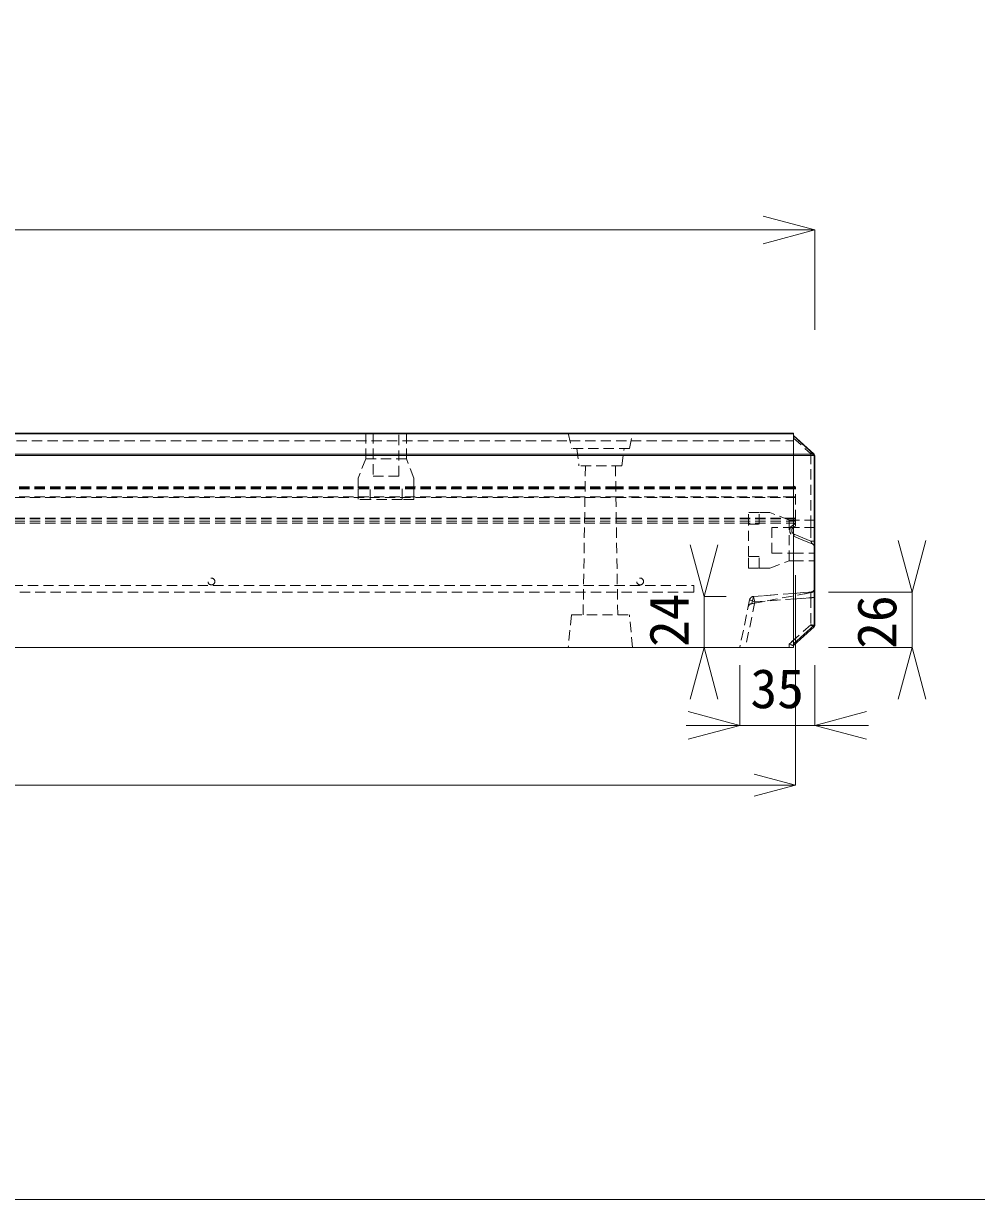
# Model space of a CAD drawing. Units: millimetres, scale not verified. Extents: x -872 to 776, y -679 to 473.
# Drawn here: x -220 to 225, y -679 to -130 of the extents above; entities that cross this region are included whole.
import ezdxf
from ezdxf.enums import TextEntityAlignment as Align

# ---------------------------------------------------------------- set-up
doc = ezdxf.new("R2010")
doc.units = ezdxf.units.MM
doc.header["$LTSCALE"] = 4
doc.linetypes.add('DASHED1', pattern=[1.8, 1.2, -0.6])
doc.layers.add('0-0', color=7, linetype='DASHED1', lineweight=9)
doc.styles.add('ＭＳ ゴシック', font='')
doc.styles.get('ＭＳ ゴシック').set_extended_font_data('MS Gothic')

msp = doc.modelspace()

# ---------------------------------------------------------------- linework, layer by layer
at = {"layer": '0-0', "linetype": 'Continuous'}
for p, q in [((149.32, -226.184), (125.172, -219.714)), ((-650.68, -226.184), (149.32, -226.184)), ((149.32, -226.184), (125.172, -232.655)), ((149.32, -226.184), (149.32, -272.78)), ((-640.68, -321.023), (139.32, -321.023)), ((139.32, -321.316), (-640.68, -321.316)), ((139.32, -321.023), (139.32, -321.316)), ((139.32, -330.73), (139.32, -321.316)), ((139.32, -322.023), (148.862, -330.61)), ((148.73, -330.757), (139.32, -322.288)), ((139.32, -331.437), (-650.679, -331.437)), ((-650.354, -330.73), (139.32, -330.73)), ((139.32, -330.73), (139.32, -331.437)), ((139.32, -330.757), (148.73, -330.757)), ((148.862, -331.354), (139.32, -331.354)), ((139.32, -421.023), (139.32, -331.437)), ((148.862, -330.61), (148.73, -330.757)), ((148.989, -330.725), (148.862, -330.61)), ((148.862, -331.354), (148.989, -331.468)), ((148.989, -410.577), (148.989, -331.468)), ((149.32, -331.468), (148.989, -331.468)), ((149.32, -331.468), (149.32, -410.577)), ((139.012, -363.99), (139.32, -363.81)), ((97.671, -397.176), (91.2, -373.028)), ((97.671, -397.176), (104.141, -373.028)), ((194.692, -395.162), (188.221, -371.013)), ((194.692, -395.162), (201.162, -371.013)), ((140.32, -485.213), (140.32, -387.331)), ((97.671, -397.176), (97.671, -421.023)), ((97.671, -397.176), (108.034, -397.176)), ((194.692, -395.162), (155.727, -395.162)), ((194.692, -395.162), (194.692, -421.023)), ((139.32, -419.279), (148.989, -410.577)), ((139.32, -419.279), (148.989, -410.577)), ((148.989, -411.321), (139.32, -420.023)), ((148.989, -411.321), (139.32, -420.023)), ((149.32, -410.577), (148.989, -410.577)), ((149.32, -410.577), (148.989, -410.577)), ((139.32, -421.023), (-640.68, -421.023)), ((97.671, -421.023), (91.2, -445.171)), ((97.671, -421.023), (104.141, -445.171)), ((97.671, -421.023), (108.034, -421.023)), ((194.692, -421.023), (155.727, -421.023)), ((194.692, -421.023), (188.221, -445.171)), ((194.692, -421.023), (201.162, -445.171)), ((114.32, -457.324), (114.32, -429.303)), ((149.32, -457.324), (149.32, -429.303)), ((114.32, -457.324), (90.172, -450.854)), ((149.32, -457.324), (173.469, -450.854)), ((114.32, -457.324), (89.32, -457.324)), ((114.32, -457.324), (90.172, -463.795)), ((114.32, -457.324), (149.32, -457.324)), ((149.32, -457.324), (174.32, -457.324)), ((149.32, -457.324), (173.469, -463.795)), ((140.32, -485.213), (121.002, -480.037)), ((-641.68, -485.213), (140.32, -485.213)), ((140.32, -485.213), (121.002, -490.389))]:
    msp.add_line(p, q, dxfattribs=at)
at = {"layer": '0-0'}
for p, q in [((-60.18, -321.023), (-60.18, -333.023)), ((-60.18, -321.023), (-60.18, -333.023)), ((-56.68, -321.023), (-56.68, -341.023)), ((-44.68, -341.023), (-44.68, -321.023)), ((-41.18, -333.023), (-41.18, -321.023)), ((-41.18, -333.023), (-41.18, -321.023)), ((34.32, -321.023), (35.82, -328.223)), ((62.82, -328.223), (64.32, -321.023)), ((139.32, -323.294), (147.486, -330.642)), ((-640.68, -324.513), (35.048, -324.513)), ((62.82, -328.223), (35.82, -328.223)), ((38.32, -328.223), (39.32, -336.223)), ((59.32, -336.223), (60.32, -328.223)), ((-60.18, -333.023), (-63.68, -341.932)), ((-60.18, -333.023), (-63.68, -341.932)), ((-60.18, -333.023), (-50.68, -333.023)), ((-41.18, -333.023), (-60.18, -333.023)), ((-41.18, -333.023), (-50.68, -333.023)), ((-37.68, -341.932), (-41.18, -333.023)), ((-37.68, -341.932), (-41.18, -333.023)), ((59.32, -336.223), (39.32, -336.223)), ((42.32, -336.223), (41.246, -405.823)), ((57.395, -405.823), (56.32, -336.223)), ((-63.68, -341.932), (-63.68, -347.023)), ((-63.68, -341.932), (-63.68, -347.023)), ((-44.68, -341.023), (-56.68, -341.023)), ((42.169, -346.023), (-641.68, -346.023)), ((42.169, -346.023), (-641.68, -346.023)), ((42.161, -346.523), (-641.68, -346.523)), ((42.161, -346.523), (-641.68, -346.523)), ((42.154, -347.023), (-641.68, -347.023)), ((42.154, -347.023), (-641.68, -347.023)), ((42.096, -350.755), (-641.68, -350.755)), ((42.096, -350.755), (-641.68, -350.755)), ((-641.68, -351.023), (42.092, -351.023)), ((-63.68, -347.023), (-63.68, -352.023)), ((-63.68, -347.023), (-63.68, -352.023)), ((-58.163, -352.023), (-58.163, -347.023)), ((-58.163, -352.023), (-58.163, -347.023)), ((-43.196, -347.023), (-43.196, -352.023)), ((-37.68, -352.023), (-37.68, -347.023)), ((-37.68, -352.023), (-37.68, -347.023)), ((-58.163, -352.023), (-63.68, -352.023)), ((-37.68, -352.023), (-43.196, -352.023)), ((-37.68, -352.023), (-43.196, -352.023)), ((-641.68, -360.715), (41.942, -360.715)), ((-641.68, -360.715), (41.942, -360.715)), ((-641.68, -360.983), (41.938, -360.983)), ((-641.68, -362.023), (41.922, -362.023)), ((118.32, -363.539), (118.32, -358.023)), ((123.32, -358.023), (118.32, -358.023)), ((118.32, -363.539), (118.32, -358.023)), ((123.32, -358.023), (118.32, -358.023)), ((123.32, -363.539), (123.32, -358.023)), ((123.32, -363.539), (123.32, -358.023)), ((128.411, -358.023), (123.32, -358.023)), ((128.411, -358.023), (123.32, -358.023)), ((137.32, -361.523), (128.411, -358.023)), ((137.32, -361.523), (128.411, -358.023)), ((137.32, -380.523), (137.32, -361.523)), ((137.32, -380.523), (137.32, -361.523)), ((-641.68, -363.023), (41.907, -363.023)), ((-641.68, -363.023), (41.907, -363.023)), ((118.32, -363.539), (123.32, -363.539)), ((118.32, -363.539), (123.32, -363.539)), ((118.32, -378.506), (118.32, -363.539)), ((139.012, -363.99), (139.32, -363.81)), ((139.32, -363.81), (140.32, -363.228)), ((139.32, -363.81), (140.32, -363.228)), ((140.32, -364.337), (139.433, -364.854)), ((139.433, -364.854), (140.32, -364.337)), ((140.32, -364.337), (139.433, -364.854)), ((147.486, -365.023), (147.486, -371.341)), ((118.32, -384.023), (118.32, -378.506)), ((123.32, -378.506), (118.32, -378.506)), ((118.32, -384.023), (118.32, -378.506)), ((123.32, -384.023), (123.32, -378.506)), ((123.32, -384.023), (123.32, -378.506)), ((118.32, -384.023), (123.32, -384.023)), ((118.32, -384.023), (123.32, -384.023)), ((128.411, -384.023), (137.32, -380.523)), ((128.411, -384.023), (137.32, -380.523)), ((92.825, -392.023), (92.825, -395.223)), ((118.903, -398.769), (114.32, -421.023)), ((118.903, -398.769), (114.32, -421.023)), ((121.361, -399.734), (116.978, -421.023)), ((118.903, -398.769), (118.904, -398.765)), ((119.081, -398.261), (119.103, -398.218)), ((119.081, -398.261), (119.081, -398.261)), ((119.129, -398.173), (119.168, -398.108)), ((121.361, -399.734), (119.306, -398.871)), ((119.799, -400.575), (126.262, -399.368)), ((139.32, -395.774), (120.714, -397.176)), ((139.32, -395.773), (120.715, -397.178)), ((130.103, -396.469), (120.715, -397.178)), ((121.361, -399.734), (120.715, -397.178)), ((121.361, -399.734), (147.425, -397.773)), ((147.47, -395.162), (139.32, -395.774)), ((139.32, -395.774), (147.336, -395.172)), ((139.32, -398.383), (147.425, -397.773)), ((144.77, -395.894), (144.419, -395.978)), ((144.77, -395.894), (147.696, -395.334)), ((147.47, -395.162), (146.534, -395.232)), ((147.47, -395.162), (147.317, -395.173)), ((147.318, -395.173), (147.47, -395.162)), ((147.47, -395.162), (147.425, -397.773)), ((35.82, -405.823), (34.32, -421.023)), ((35.82, -405.823), (62.82, -405.823)), ((64.32, -421.023), (62.82, -405.823)), ((139.32, -417.685), (137.426, -419.391)), ((137.426, -419.391), (137.426, -421.023)), ((137.426, -419.391), (137.426, -421.023))]:
    msp.add_line(p, q, dxfattribs=at)
at = {"layer": '0-0', "linetype": 'Continuous'}
msp.add_lwpolyline([(-871.901, -678.548), (776.099, -678.548), (776.099, 473.452), (-871.901, 473.452)], close=True, dxfattribs=at)
at = {"layer": '0-0'}
for points in [[(35.048, -324.513), (63.593, -324.513), (139.32, -324.513)], [(149.32, -331.468), (147.486, -330.642), (147.486, -361.523), (147.486, -365.023)], [(-37.68, -347.023), (-37.68, -342.147), (-37.68, -341.988), (-37.68, -341.932)], [(-37.68, -347.023), (-37.68, -342.078), (-37.68, -341.932)], [(-43.196, -347.023), (-43.196, -352.023), (-58.163, -352.023)], [(42.092, -351.023), (56.549, -351.023), (139.32, -351.023), (140.32, -351.023)], [(140.32, -350.755), (139.32, -350.755), (56.545, -350.755), (42.096, -350.755)], [(140.32, -350.755), (139.32, -350.755), (56.545, -350.755), (42.096, -350.755)], [(140.32, -347.023), (139.32, -347.023), (56.487, -347.023), (42.154, -347.023)], [(140.32, -347.023), (139.32, -347.023), (56.487, -347.023), (42.154, -347.023)], [(140.32, -346.523), (139.32, -346.523), (56.479, -346.523), (42.161, -346.523)], [(140.32, -346.523), (139.32, -346.523), (56.479, -346.523), (42.161, -346.523)], [(140.32, -346.023), (139.32, -346.023), (56.472, -346.023), (42.169, -346.023)], [(140.32, -346.023), (139.32, -346.023), (56.472, -346.023), (42.169, -346.023)], [(140.32, -364.337), (140.32, -361.523), (140.32, -346.023)], [(-43.196, -352.023), (-58.163, -352.023), (-63.68, -352.023)], [(41.922, -362.023), (56.719, -362.023), (139.32, -362.023), (140.32, -362.023)], [(41.938, -360.983), (56.703, -360.983), (135.946, -360.983), (139.32, -360.983), (140.32, -360.983)], [(41.942, -360.715), (56.698, -360.715), (135.264, -360.715), (139.32, -360.715), (140.32, -360.715)], [(41.942, -360.715), (56.698, -360.715), (135.264, -360.715), (139.32, -360.715), (140.32, -360.715)], [(149.32, -361.523), (139.32, -361.523), (137.32, -361.523)], [(149.32, -361.523), (139.32, -361.523), (137.32, -361.523)], [(41.907, -363.023), (56.734, -363.023), (139.32, -363.023), (140.32, -363.023)], [(41.907, -363.023), (56.734, -363.023), (139.32, -363.023), (140.32, -363.023)], [(123.32, -378.506), (118.32, -378.506), (118.32, -363.539)], [(149.32, -365.023), (139.32, -365.023), (129.32, -365.023), (129.32, -377.023)], [(148.07, -372.644), (143.82, -370.866), (139.341, -368.992)], [(139.644, -368.07), (143.82, -369.817), (147.465, -371.341)], [(129.32, -377.023), (139.32, -377.023), (149.32, -377.023)], [(123.32, -384.023), (128.196, -384.023), (128.355, -384.023), (128.411, -384.023)], [(123.32, -384.023), (128.265, -384.023), (128.411, -384.023)], [(137.32, -380.523), (139.32, -380.523), (149.32, -380.523)], [(137.32, -380.523), (139.32, -380.523), (149.32, -380.523)], [(-557.175, -392.023), (-232.175, -392.023), (92.825, -392.023)], [(92.825, -395.223), (-232.175, -395.223), (-557.175, -395.223)], [(118.941, -398.615), (118.924, -398.677), (118.903, -398.767)], [(120.714, -397.179), (120.024, -400.533), (146.291, -395.628)], [(147.425, -397.773), (147.425, -410.392), (137.426, -419.391)], [(144.77, -395.894), (147.491, -395.373), (147.696, -395.334)], [(147.425, -410.392), (147.574, -410.412), (147.831, -410.446), (148.088, -410.481), (148.346, -410.518), (148.604, -410.557), (148.862, -410.598), (149.012, -410.623), (149.019, -410.624), (149.03, -410.626), (149.042, -410.628), (149.054, -410.629), (149.065, -410.631), (149.077, -410.632), (149.083, -410.632), (149.092, -410.632), (149.108, -410.631), (149.123, -410.63), (149.139, -410.628), (149.154, -410.626), (149.17, -410.625), (149.179, -410.624), (149.189, -410.623), (149.207, -410.622), (149.224, -410.621), (149.241, -410.619), (149.258, -410.616), (149.273, -410.611), (149.282, -410.607), (149.286, -410.604), (149.292, -410.6), (149.299, -410.596), (149.305, -410.591), (149.311, -410.586), (149.317, -410.58), (149.32, -410.577)], [(147.425, -410.392), (147.521, -410.457), (147.687, -410.569), (147.854, -410.68), (148.022, -410.788), (148.191, -410.893), (148.363, -410.995), (148.464, -411.052), (148.513, -411.078), (148.598, -411.123), (148.683, -411.167), (148.768, -411.211), (148.854, -411.253), (148.94, -411.296), (148.989, -411.321)], [(139.32, -420.023), (139.315, -420.023), (139.307, -420.022), (139.298, -420.022), (139.289, -420.022), (139.28, -420.022), (139.272, -420.022), (139.267, -420.022), (139.262, -420.022), (139.253, -420.022), (139.244, -420.022), (139.236, -420.022), (139.227, -420.022), (139.218, -420.022), (139.213, -420.022), (139.203, -420.021), (139.186, -420.02), (139.169, -420.018), (139.151, -420.015), (139.134, -420.012), (139.117, -420.008), (139.107, -420.006), (138.942, -419.968), (138.663, -419.888), (138.388, -419.795), (138.116, -419.69), (137.848, -419.577), (137.581, -419.46), (137.426, -419.391)]]:
    msp.add_lwpolyline(points, dxfattribs=at)
for centre in [(-132.175, -390.213), (67.825, -390.198)]:
    msp.add_circle(centre, 1.6, dxfattribs=at)
at = {"layer": '0-0', "linetype": 'Continuous'}
for centre, start, end in [((148.32, -331.468), 360, 48.01279), ((148.32, -410.577), 311.98721, 0), ((148.32, -410.577), 311.98721, 0)]:
    msp.add_arc(centre, 1, start, end, dxfattribs=at)
at = {"layer": '0-0'}
for centre, radius, start, end in [((140.32, -345.023), 1, 180, 270), ((140.422, -366.409), 2.8, 120.22481, 246.83978), ((140.339, -366.409), 1.8, 124.46348, 235.53652), ((140.339, -366.409), 1.8, 120.22481, 124.46348), ((140.339, -366.409), 1.8, 120.22481, 124.46348), ((140.339, -366.409), 1.8, 235.53652, 247.29994), ((140.422, -366.409), 2.8, 246.83978, 247.29994), ((147.299, -374.489), 2, 359.98308, 67.29994), ((118.789, -400.804), 2, 75.03505, 86.97549), ((120.168, -402.54), 2, 94.10297, 168.36525)]:
    msp.add_arc(centre, radius, start, end, dxfattribs=at)
for centre, major_axis, ratio, start_param, end_param in [((147.403, -330.642), (-0.669, -0.743), 0.061543, 3.1415927, 4.6570565), ((147.403, -330.642), (-0.669, -0.743), 0.061538, 1.6261244, 3.1415927), ((139.516, -364.854), (-0.503, 0.864), 0.071489, 6.2831853, 7.5811272), ((139.516, -364.854), (-0.503, 0.864), 0.071489, 6.2831853, 7.5811272), ((139.516, -364.854), (-0.503, 0.864), 0.071489, 1.2979419, 1.5291713), ((139.516, -364.854), (-0.503, 0.864), 0.071489, 1.2979419, 1.5291713), ((139.727, -368.07), (-0.386, -0.923), 0.0763, 0, 1.53889), ((147.3, -371.341), (-2, 0.001), 0.000024, 3.1415927, 4.6296297), ((147.3, -371.341), (2, -0.001), 0.000024, 6.2831853, 7.7712158), ((147.3, -371.238), (-0.779, 1.407), 0.058998, 3.0670814, 4.6059714), ((147.32, -393.167), (-2, 0), 0.999997, 1.6456066, 3.1415927), ((147.32, -393.167), (-2, 0), 0.999997, 1.6456066, 3.1415927), ((147.322, -393.369), (-1.987, -0.226), 0.999997, 1.6456066, 3.0851868), ((120.861, -399.172), (1.959, -0.403), 0.999101, 3.1415927, 3.1870291), ((120.861, -399.172), (1.959, -0.403), 0.999101, 3.1105211, 3.1415927), ((120.862, -399.171), (-1.745, 0.977), 0.998806, 0.2300287, 0.3056616), ((120.861, -399.172), (1.959, -0.403), 0.999101, 2.9561865, 3.1105211), ((120.862, -399.171), (-1.745, 0.977), 0.998806, 0.0208761, 0.2300287), ((120.862, -399.171), (-1.745, 0.977), 0.998806, 0.0350893, 0.1428751), ((120.861, -399.172), (1.959, -0.403), 0.999101, 2.7818061, 2.9561865), ((120.862, -399.171), (-1.745, 0.977), 0.998806, 0.0144044, 0.0350893), ((120.862, -399.171), (-1.745, 0.977), 0.998806, 6.2816689, 6.3040614), ((120.862, -399.171), (-1.745, 0.977), 0.998806, 6.2669263, 6.2975897), ((120.862, -399.171), (-1.745, 0.977), 0.998806, 5.2955725, 6.2816689), ((120.862, -399.171), (-1.745, 0.977), 0.998806, 6.2427567, 6.2669263), ((120.862, -399.171), (-1.745, 0.977), 0.998806, 6.0125473, 6.2427567), ((120.861, -399.172), (1.959, -0.403), 0.999101, 2.3032815, 2.7818061), ((120.862, -399.171), (-1.745, 0.977), 0.998806, 5.9775237, 6.0125473), ((120.861, -399.172), (1.959, -0.403), 0.999101, 1.8472794, 2.3032815), ((147.32, -397.514), (2, 0), 0.129769, 4.7644898, 6.2831853), ((147.32, -397.514), (2, 0), 0.129769, 4.7644898, 6.2831853), ((148.317, -410.58), (-0.669, 0.743), 0.994322, 3.1415927, 3.9720961), ((148.317, -410.58), (-0.669, 0.743), 0.994322, 3.6003446, 3.9852409)]:
    msp.add_ellipse(centre, major_axis=major_axis, ratio=ratio, start_param=start_param, end_param=end_param, dxfattribs=at)
at = {"layer": '0-0', "linetype": 'Continuous'}
for centre, major_axis, ratio, start_param, end_param in [((148.193, -331.354), (0, 1), 0.668965, 4.712389, 5.3515845), ((148.193, -331.354), (0.669, 0.743), 0.556022, 5.1763723, 6.2831853), ((148.32, -331.468), (-0.669, -0.743), 0.556022, 2.0347796, 3.1415927), ((148.32, -410.577), (0.669, -0.743), 0.556022, 6.2695629, 6.2755788), ((148.32, -410.577), (0.669, -0.743), 0.556022, 6.2831853, 7.3899983), ((148.32, -410.577), (0.669, -0.743), 0.556022, 6.2831853, 7.3899983)]:
    msp.add_ellipse(centre, major_axis=major_axis, ratio=ratio, start_param=start_param, end_param=end_param, dxfattribs=at)

# ---------------------------------------------------------------- texts
at = {"layer": '0-0', "style": 'ＭＳ ゴシック'}
for s, p in [('24', (95.943, -420.77)), ('26', (192.874, -421.616))]:
    msp.add_text(s, height=18.33, rotation=90, dxfattribs=at).set_placement(p, align=Align.BOTTOM_LEFT)
msp.add_text('35', height=18.33, dxfattribs=at).set_placement((119.32, -454.824), align=Align.BOTTOM_LEFT)

doc.saveas('drawing.dxf')
